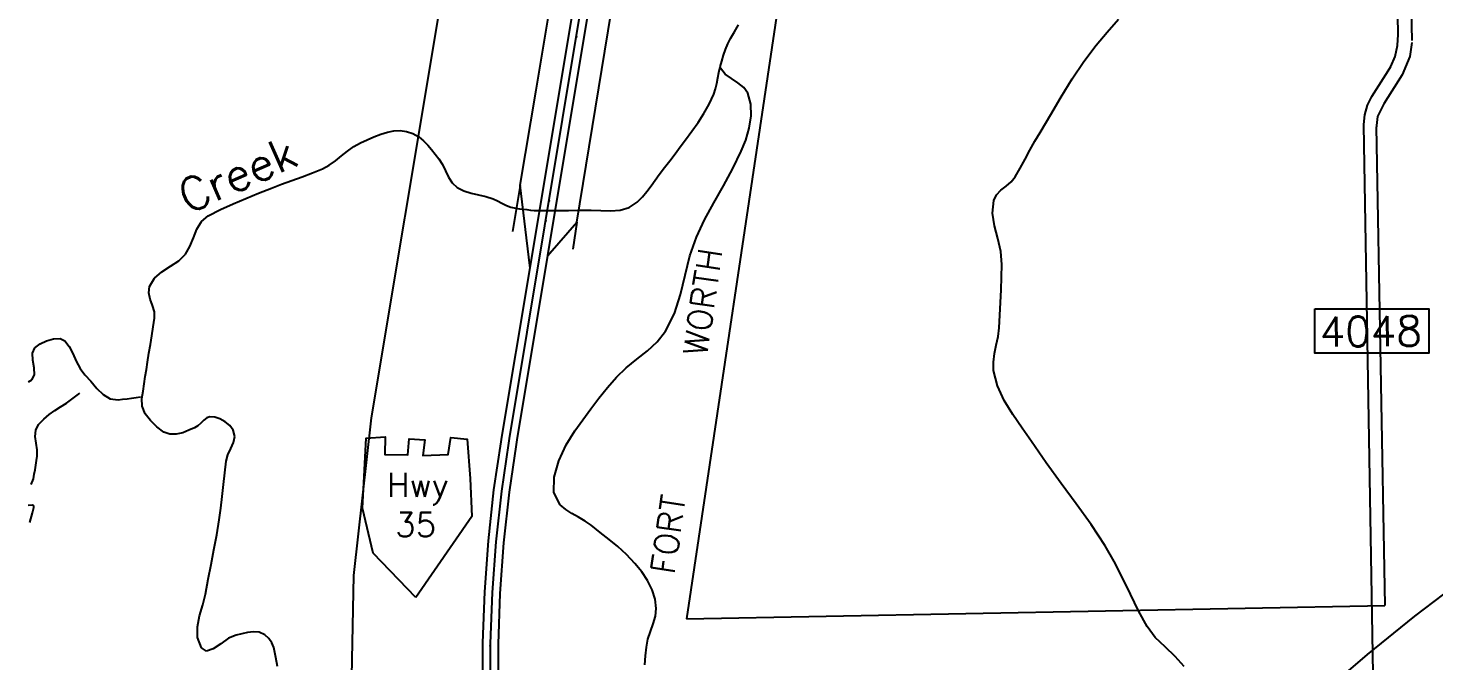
# Model space of a CAD drawing. Header units: feet. Extents: x 2327405 to 2393004, y 6977726 to 7089689.
# Drawn here: x 2328524 to 2338136, y 6994729 to 6999052 of the extents above; entities that cross this region are included whole.
import ezdxf

# ---------------------------------------------------------------- set-up
doc = ezdxf.new("R2010")
doc.units = ezdxf.units.FT
doc.header["$MEASUREMENT"] = 0
doc.layers.add('vicinity map', color=9, linetype='CONTINUOUS')
doc.styles.get("Standard").update_dxf_attribs({"font": 'Simplex.shx'})

msp = doc.modelspace()

# ---------------------------------------------------------------- linework, layer by layer
at = {"layer": 'vicinity map'}
for p, q in [((2337892.57521, 6999007.35046), (2337712.94261, 7007452.31966)), ((2333692.83238, 6999484.31597), (2333026.77061, 6995015.61513)), ((2337978.3437, 6999313.39059), (2337985.39316, 6998966.45391)), ((2331326.96437, 6999131.21503), (2330870.16549, 6996390.06764)), ((2331815.37319, 6996249.06225), (2332299.37206, 6999152.94284)), ((2331955.76698, 6997414.01046), (2332245.34226, 6999151.33337)), ((2331996.93714, 6998628.57853), (2332083.26894, 6999146.50497)), ((2332077.23344, 6997497.63836), (2332353.40186, 6999154.5523)), ((2332276.79124, 6997727.27709), (2332510.42145, 6999159.21976)), ((2333327.03275, 6998980.76207), (2333353.93981, 6999027.62009)), ((2333353.93981, 6999027.62009), (2333380.84688, 6999074.47811)), ((2335827.7097, 6998936.2925), (2335902.47598, 6999025.28368)), ((2335902.47598, 6999025.28368), (2335978.77765, 6999112.74633)), ((2333293.00341, 6998905.54609), (2333308.40781, 6998943.92754)), ((2333308.40781, 6998943.92754), (2333327.03275, 6998980.76207)), ((2335741.76355, 6998822.99711), (2335827.7097, 6998936.2925)), ((2337870.21971, 6998858.63573), (2337887.74681, 6998932.02742)), ((2337887.74681, 6998932.02742), (2337892.57521, 6999007.35046)), ((2337984.685, 6998953.5138), (2337972.22772, 6998857.75052)), ((2333255.21834, 6998786.80522), (2333267.49818, 6998826.41644)), ((2333267.49818, 6998826.41644), (2333279.73003, 6998866.18623)), ((2333279.73003, 6998866.18623), (2333293.00341, 6998905.54609)), ((2337840.47676, 6998789.26771), (2337870.21971, 6998858.63573)), ((2337972.22772, 6998857.75052), (2337919.06703, 6998733.08122)), ((2333239.14269, 6998711.68062), (2333245.72905, 6998749.64956)), ((2333245.72905, 6998749.64956), (2333255.21834, 6998786.80522)), ((2333255.85247, 6998781.6839), (2333255.23443, 6998782.81374)), ((2333256.4705, 6998780.55405), (2333255.85247, 6998781.6839)), ((2333257.08854, 6998779.42421), (2333256.4705, 6998780.55405)), ((2333257.70657, 6998778.29436), (2333257.08854, 6998779.42421)), ((2333258.32461, 6998777.16451), (2333257.70657, 6998778.29436)), ((2333290.27188, 6998738.3255), (2333258.32461, 6998777.16451)), ((2333332.57325, 6998707.04311), (2333290.27188, 6998738.3255)), ((2335662.88853, 6998704.75569), (2335741.76355, 6998822.99711)), ((2337712.28273, 6998585.75062), (2337823.1589, 6998759.63742)), ((2337919.06703, 6998733.08122), (2337793.60909, 6998534.84318)), ((2337823.175, 6998759.63742), (2337840.47676, 6998789.26771)), ((2333212.24557, 6998599.67251), (2333224.85649, 6998636.01424)), ((2333224.85649, 6998636.01424), (2333233.00368, 6998673.57622)), ((2333233.00368, 6998673.57622), (2333239.14269, 6998711.68062)), ((2333377.63036, 6998678.2422), (2333332.57325, 6998707.04311)), ((2333417.84482, 6998646.84762), (2333377.63036, 6998678.2422)), ((2333445.61827, 6998607.78422), (2333417.84482, 6998646.84762)), ((2335588.54931, 6998583.38315), (2335662.88853, 6998704.75569)), ((2331888.53955, 6997978.27345), (2331996.93714, 6998628.57853)), ((2333180.1283, 6998533.32429), (2333212.24557, 6998599.67251)), ((2333465.43871, 6998532.87304), (2333445.61827, 6998607.78422)), ((2335516.21052, 6998460.69439), (2335588.54931, 6998583.38315)), ((2337681.50972, 6998525.54046), (2337712.28273, 6998585.75062)), ((2333104.68294, 6998407.61272), (2333144.02345, 6998469.4458)), ((2333144.02345, 6998469.4458), (2333180.1283, 6998533.32429)), ((2333454.42578, 6998368.58325), (2333467.14625, 6998451.85714)), ((2333467.14625, 6998451.85714), (2333465.43871, 6998532.87304)), ((2335443.33682, 6998338.50432), (2335516.21052, 6998460.69439)), ((2337656.46642, 6998393.27448), (2337662.67896, 6998460.59848)), ((2337662.67896, 6998460.59848), (2337681.50972, 6998525.54046)), ((2337750.31443, 6998448.43091), (2337741.41408, 6998367.16893)), ((2337793.60909, 6998534.84318), (2337750.31443, 6998448.43091)), ((2330982.10391, 6998341.33698), (2331023.99415, 6998349.6979)), ((2331023.99415, 6998349.6979), (2331067.88577, 6998351.33609)), ((2331067.88577, 6998351.33609), (2331112.14, 6998345.50568)), ((2331112.14, 6998345.50568), (2331155.11807, 6998331.4608)), ((2333019.30268, 6998288.38552), (2333062.85871, 6998347.40073)), ((2333062.85871, 6998347.40073), (2333104.68294, 6998407.61272)), ((2333430.96224, 6998286.89805), (2333454.42578, 6998368.58325)), ((2337656.5147, 6998388.30123), (2337656.46642, 6998393.27448)), ((2337718.52746, 6994775.14469), (2337656.5147, 6998388.30123)), ((2337741.92911, 6998378.17768), (2337801.1253, 6995108.35261)), ((2330751.25807, 6998242.04897), (2330796.0806, 6998267.07954)), ((2330796.0806, 6998267.07954), (2330841.82552, 6998289.5291)), ((2330841.82552, 6998289.5291), (2330888.24376, 6998309.39217)), ((2330888.24376, 6998309.39217), (2330935.08624, 6998326.66329)), ((2330935.08624, 6998326.66329), (2330982.10391, 6998341.33698)), ((2331155.11807, 6998331.4608), (2331195.18122, 6998308.45557)), ((2331195.18122, 6998308.45557), (2331228.362, 6998281.32976)), ((2331228.362, 6998281.32976), (2331257.21856, 6998252.41998)), ((2331257.21856, 6998252.41998), (2331283.19578, 6998222.11151)), ((2332983.28291, 6998240.79084), (2333019.30268, 6998288.38552)), ((2333400.44053, 6998210.64827), (2333430.96224, 6998286.89805)), ((2335374.26822, 6998217.69867), (2335408.11016, 6998278.55566)), ((2335408.11016, 6998278.55566), (2335443.33682, 6998338.50432)), ((2330624.92589, 6998146.30533), (2330665.71509, 6998179.3019)), ((2330665.71509, 6998179.3019), (2330707.14624, 6998212.1733)), ((2330707.14624, 6998212.1733), (2330751.25807, 6998242.04897)), ((2331283.19578, 6998222.11151), (2331307.73854, 6998190.78961)), ((2331307.73854, 6998190.78961), (2331332.29171, 6998158.83953)), ((2331332.29171, 6998158.83953), (2331357.05978, 6998119.19959)), ((2332910.97256, 6998145.97332), (2332947.168, 6998193.33713)), ((2332947.168, 6998193.33713), (2332983.28291, 6998240.79084)), ((2333341.99329, 6998092.13118), (2333400.44053, 6998210.64827)), ((2335307.81712, 6998095.52668), (2335341.08065, 6998156.5001)), ((2335341.08065, 6998156.5001), (2335374.26822, 6998217.69867)), ((2330398.05948, 6998036.43507), (2330467.98381, 6998062.93517)), ((2330467.98381, 6998062.93517), (2330537.11851, 6998091.41897)), ((2330537.11851, 6998091.41897), (2330582.73994, 6998116.05417)), ((2330582.73994, 6998116.05417), (2330624.92589, 6998146.30533)), ((2331357.05978, 6998119.19959), (2331377.3362, 6998076.08009)), ((2331377.3362, 6998076.08009), (2331397.69874, 6998033.29958)), ((2332838.39861, 6998051.31105), (2332874.71123, 6998098.64832)), ((2332874.71123, 6998098.64832), (2332910.97256, 6998145.97332)), ((2333278.09127, 6997975.34624), (2333341.99329, 6998092.13118)), ((2335273.7473, 6998035.34514), (2335307.81712, 6998095.52668)), ((2330187.44574, 6997958.50919), (2330257.40074, 6997985.25487)), ((2330257.40074, 6997985.25487), (2330327.73522, 6998010.8859)), ((2330327.73522, 6998010.8859), (2330398.05948, 6998036.43507)), ((2331397.69874, 6998033.29958), (2331422.72516, 6997994.67659)), ((2331422.72516, 6997994.67659), (2331456.9932, 6997964.02967)), ((2331456.9932, 6997964.02967), (2331503.73872, 6997940.82895)), ((2331888.74878, 6997976.63179), (2331836.53767, 6997663.20421)), ((2331953.85171, 6997430.13732), (2331888.53955, 6997978.27345)), ((2332755.23285, 6997936.68666), (2332783.17929, 6997974.69956)), ((2332783.17929, 6997974.69956), (2332810.26482, 6998013.01301)), ((2332810.26482, 6998013.01301), (2332838.39861, 6998051.31105)), ((2333212.6608, 6997859.12903), (2333278.09127, 6997975.34624)), ((2335175.82707, 6997943.73138), (2335211.52262, 6997972.1789)), ((2335211.52262, 6997972.1789), (2335246.24238, 6998001.45667)), ((2335246.24238, 6998001.45667), (2335273.7473, 6998035.34514)), ((2329925.12811, 6997852.60814), (2330012.03897, 6997889.03741)), ((2330012.03897, 6997889.03741), (2330099.59287, 6997923.90877)), ((2330099.59287, 6997923.90877), (2330187.44574, 6997958.50919)), ((2331503.73872, 6997940.82895), (2331553.02368, 6997925.26865)), ((2331553.02368, 6997925.26865), (2331603.51405, 6997913.5543)), ((2331603.51405, 6997913.5543), (2331653.87579, 6997901.89142)), ((2331653.87579, 6997901.89142), (2331702.77488, 6997886.48555)), ((2331702.77488, 6997886.48555), (2331733.57749, 6997872.49883)), ((2331733.57749, 6997872.49883), (2331763.8977, 6997856.46671)), ((2332689.12056, 6997862.82639), (2332724.51633, 6997899.29029)), ((2332724.51633, 6997899.29029), (2332755.23285, 6997936.68666)), ((2335118.30391, 6997787.81031), (2335126.46498, 6997874.20532)), ((2335126.46498, 6997874.20532), (2335145.39484, 6997912.33367)), ((2335145.39484, 6997912.33367), (2335175.82707, 6997943.73138)), ((2329709.54038, 6997730.95233), (2329754.61181, 6997769.92796)), ((2329754.61181, 6997769.92796), (2329839.20436, 6997813.33398)), ((2329839.20436, 6997813.33398), (2329925.12811, 6997852.60814)), ((2331763.8977, 6997856.46671), (2331794.36084, 6997840.85327)), ((2331794.36084, 6997840.85327), (2331825.59223, 6997828.12262)), ((2331825.59223, 6997828.12262), (2331858.21719, 6997820.73883)), ((2331858.21719, 6997820.73883), (2331883.38925, 6997817.81926)), ((2331883.38925, 6997817.81926), (2331908.56132, 6997814.89969)), ((2331908.56132, 6997814.89969), (2331933.73338, 6997811.98011)), ((2331933.73338, 6997811.98011), (2331958.90544, 6997809.06054)), ((2331958.90544, 6997809.06054), (2331984.0775, 6997806.14097)), ((2331984.0775, 6997806.14097), (2332062.05939, 6997806.42423)), ((2332062.05939, 6997806.42423), (2332140.04128, 6997806.7075)), ((2332140.04128, 6997806.7075), (2332218.02317, 6997806.99077)), ((2332218.02317, 6997806.99077), (2332296.00506, 6997807.27403)), ((2332296.00506, 6997807.27403), (2332373.98694, 6997807.5573)), ((2332373.98694, 6997807.5573), (2332439.54371, 6997805.81231)), ((2332439.54371, 6997805.81231), (2332506.47665, 6997804.25416)), ((2332506.47665, 6997804.25416), (2332572.14457, 6997809.09543)), ((2332572.14457, 6997809.09543), (2332633.90627, 6997826.54865)), ((2332633.90627, 6997826.54865), (2332689.12056, 6997862.82639)), ((2333149.62817, 6997742.31512), (2333212.6608, 6997859.12903)), ((2335131.0232, 6997700.88421), (2335118.30391, 6997787.81031)), ((2329653.78349, 6997618.40404), (2329678.13803, 6997678.06189)), ((2329678.13803, 6997678.06189), (2329709.54038, 6997730.95233)), ((2332091.21971, 6997513.73303), (2332276.79124, 6997727.27709)), ((2332276.43716, 6997726.90691), (2332247.43456, 6997541.15834)), ((2333092.9197, 6997623.74009), (2333149.62817, 6997742.31512)), ((2335153.38051, 6997613.55033), (2335131.0232, 6997700.88421)), ((2329629.85551, 6997559.12615), (2329653.78349, 6997618.40404)), ((2333048.82385, 6997497.0667), (2333092.9197, 6997623.74009)), ((2335174.13351, 6997525.93197), (2335153.38051, 6997613.55033)), ((2329553.39909, 6997463.08633), (2329599.73282, 6997507.37563)), ((2329599.73282, 6997507.37563), (2329629.85551, 6997559.12615)), ((2331867.68086, 6996240.33894), (2332077.23344, 6997497.63836)), ((2332077.23344, 6997497.63836), (2332091.21971, 6997513.73303)), ((2333016.18864, 6997364.72768), (2333048.82385, 6997497.0667)), ((2335182.03987, 6997438.15246), (2335174.13351, 6997525.93197)), ((2329388.83122, 6997342.56319), (2329439.31678, 6997386.94424)), ((2329439.31678, 6997386.94424), (2329497.04991, 6997425.03058)), ((2329497.04991, 6997425.03058), (2329553.39909, 6997463.08633)), ((2331763.06551, 6996257.78556), (2331955.76698, 6997414.01046)), ((2331955.76698, 6997414.01046), (2331953.85171, 6997430.13732)), ((2335179.54571, 6997351.2302), (2335182.03987, 6997438.15246)), ((2329354.22474, 6997285.62329), (2329388.83122, 6997342.56319)), ((2332984.62196, 6997231.46901), (2333016.18864, 6997364.72768)), ((2335176.5094, 6997264.29146), (2335179.54571, 6997351.2302)), ((2329348.89409, 6997242.58103), (2329354.22474, 6997285.62329)), ((2329358.43393, 6997199.53388), (2329348.89409, 6997242.58103)), ((2329374.10749, 6997156.48286), (2329358.43393, 6997199.53388)), ((2332943.73168, 6997102.03664), (2332984.62196, 6997231.46901)), ((2335172.87732, 6997177.3502), (2335176.5094, 6997264.29146)), ((2329387.17802, 6997113.42896), (2329374.10749, 6997156.48286)), ((2329388.90875, 6997070.37319), (2329387.17802, 6997113.42896)), ((2332883.12569, 6996981.17654), (2332943.73168, 6997102.03664)), ((2335168.59588, 6997090.42037), (2335172.87732, 6997177.3502)), ((2329369.71055, 6996950.40999), (2329379.33204, 6997010.39159)), ((2329379.33204, 6997010.39159), (2329388.90875, 6997070.37319)), ((2335156.02795, 6996945.07441), (2335163.61148, 6997003.51594)), ((2335163.61148, 6997003.51594), (2335168.59588, 6997090.42037)), ((2328606.05742, 6996894.39152), (2328650.71214, 6996916.07081)), ((2328650.71214, 6996916.07081), (2328698.21089, 6996929.41917)), ((2328698.21089, 6996929.41917), (2328741.99976, 6996930.43281)), ((2328741.99976, 6996930.43281), (2328775.52484, 6996915.10792)), ((2328775.52484, 6996915.10792), (2328805.16669, 6996876.76236)), ((2329360.07315, 6996890.42838), (2329369.71055, 6996950.40999)), ((2332758.05946, 6996847.25145), (2332825.78845, 6996909.40055)), ((2332825.78845, 6996909.40055), (2332883.12569, 6996981.17654)), ((2335143.66534, 6996886.75961), (2335156.02795, 6996945.07441)), ((2328554.42648, 6996831.60566), (2328570.80065, 6996868.3851)), ((2328556.56002, 6996783.04605), (2328554.42648, 6996831.60566)), ((2328570.80065, 6996868.3851), (2328606.05742, 6996894.39152)), ((2328805.16669, 6996876.76236), (2328829.63385, 6996828.99639)), ((2328829.63385, 6996828.99639), (2328853.00561, 6996777.25425)), ((2329340.86617, 6996770.46514), (2329350.44873, 6996830.44677)), ((2329350.44873, 6996830.44677), (2329360.07315, 6996890.42838)), ((2332685.34352, 6996789.59286), (2332758.05946, 6996847.25145)), ((2335123.68646, 6996770.7472), (2335131.29455, 6996828.63079)), ((2335131.29455, 6996828.63079), (2335143.66534, 6996886.75961)), ((2328564.82535, 6996730.95201), (2328556.56002, 6996783.04605)), ((2328566.84658, 6996683.56925), (2328564.82535, 6996730.95201)), ((2328853.00561, 6996777.25425), (2328879.36128, 6996726.98014)), ((2328879.36128, 6996726.98014), (2328912.78017, 6996683.6183)), ((2329325.07831, 6996671.17641), (2329332.96222, 6996720.82775)), ((2329332.96222, 6996720.82775), (2329340.86617, 6996770.46514)), ((2332546.57008, 6996667.20174), (2332613.04545, 6996731.28842)), ((2332613.04545, 6996731.28842), (2332685.34352, 6996789.59286)), ((2335125.61197, 6996713.16811), (2335123.68646, 6996770.7472)), ((2335152.68971, 6996608.38674), (2335125.61197, 6996713.16811)), ((2328525.55133, 6996636.13895), (2328550.24776, 6996649.14352)), ((2328550.24776, 6996649.14352), (2328566.84658, 6996683.56925)), ((2328912.78017, 6996683.6183), (2328953.11135, 6996638.93829)), ((2328953.11135, 6996638.93829), (2328994.36226, 6996590.88966)), ((2329309.49938, 6996571.85835), (2329317.24662, 6996621.51774)), ((2329317.24662, 6996621.51774), (2329325.07831, 6996671.17641)), ((2332485.61568, 6996596.9704), (2332546.57008, 6996667.20174)), ((2328822.10925, 6996516.98698), (2328840.44429, 6996530.30371)), ((2328840.44429, 6996530.30371), (2328858.77934, 6996543.62044)), ((2328858.77934, 6996543.62044), (2328877.11439, 6996556.93717)), ((2328994.36226, 6996590.88966), (2329038.03805, 6996548.03377)), ((2329038.03805, 6996548.03377), (2329085.6439, 6996518.932)), ((2329085.6439, 6996518.932), (2329138.68494, 6996512.1457)), ((2329169.46438, 6996516.09855), (2329200.24383, 6996520.0514)), ((2329200.24383, 6996520.0514), (2329231.02327, 6996524.00426)), ((2329231.02327, 6996524.00426), (2329261.80272, 6996527.95711)), ((2329261.80272, 6996527.95711), (2329292.58216, 6996531.90996)), ((2329301.86879, 6996522.20487), (2329309.49938, 6996571.85835)), ((2329304.32809, 6996468.71424), (2329301.86879, 6996522.20487)), ((2332370.7086, 6996451.32094), (2332427.11582, 6996524.95909)), ((2332427.11582, 6996524.95909), (2332485.61568, 6996596.9704)), ((2335198.52713, 6996508.95511), (2335152.68971, 6996608.38674)), ((2328667.87301, 6996412.04536), (2328706.72872, 6996438.59286)), ((2328706.72872, 6996438.59286), (2328746.23717, 6996463.79781)), ((2328746.23717, 6996463.79781), (2328785.43915, 6996490.35352)), ((2328785.43915, 6996490.35352), (2328803.7742, 6996503.67025)), ((2328803.7742, 6996503.67025), (2328822.10925, 6996516.98698)), ((2329138.68494, 6996512.1457), (2329169.46438, 6996516.09855)), ((2329325.21269, 6996417.7349), (2329304.32809, 6996468.71424)), ((2332316.03212, 6996376.20906), (2332370.7086, 6996451.32094)), ((2335256.76384, 6996413.3308), (2335198.52713, 6996508.95511)), ((2328576.55979, 6996304.49504), (2328595.95662, 6996344.14955)), ((2328595.95662, 6996344.14955), (2328630.62924, 6996381.46203)), ((2328630.62924, 6996381.46203), (2328667.87301, 6996412.04536)), ((2329359.958, 6996370.50965), (2329325.21269, 6996417.7349)), ((2329403.99943, 6996328.28127), (2329359.958, 6996370.50965)), ((2329452.7724, 6996292.29253), (2329403.99943, 6996328.28127)), ((2329683.28025, 6996333.87443), (2329661.90652, 6996320.55477)), ((2329704.34885, 6996352.78158), (2329683.28025, 6996333.87443)), ((2329725.27581, 6996372.55637), (2329704.34885, 6996352.78158)), ((2329746.22463, 6996388.47897), (2329725.27581, 6996372.55637)), ((2329767.35879, 6996395.82953), (2329746.22463, 6996388.47897)), ((2329800.13995, 6996393.33421), (2329767.35879, 6996395.82953)), ((2329835.91061, 6996382.15232), (2329800.13995, 6996393.33421)), ((2329871.189, 6996363.0731), (2329835.91061, 6996382.15232)), ((2329902.49336, 6996336.88578), (2329871.189, 6996363.0731)), ((2329926.34193, 6996304.37963), (2329902.49336, 6996336.88578)), ((2330870.16549, 6996390.06764), (2330748.13571, 6995312.91585)), ((2332262.7245, 6996299.77655), (2332316.03212, 6996376.20906)), ((2335321.03947, 6996319.97139), (2335256.76384, 6996413.3308)), ((2328573.18732, 6996261.62785), (2328576.55979, 6996304.49504)), ((2328578.42525, 6996216.98886), (2328573.18732, 6996261.62785)), ((2329493.26588, 6996276.95967), (2329452.7724, 6996292.29253)), ((2329536.92867, 6996277.30999), (2329493.26588, 6996276.95967)), ((2329581.25813, 6996288.15297), (2329536.92867, 6996277.30999)), ((2329623.75163, 6996304.29807), (2329581.25813, 6996288.15297)), ((2329661.90652, 6996320.55477), (2329623.75163, 6996304.29807)), ((2329936.32599, 6996262.79143), (2329926.34193, 6996304.37963)), ((2329927.59993, 6996221.13088), (2329936.32599, 6996262.79143)), ((2331757.99569, 6996225.59622), (2331760.3938, 6996241.83574)), ((2331760.3938, 6996241.83574), (2331763.06551, 6996257.78556)), ((2331810.30336, 6996216.87291), (2331812.70147, 6996233.11243)), ((2331812.70147, 6996233.11243), (2331815.37319, 6996249.06225)), ((2331865.00914, 6996224.38912), (2331867.68086, 6996240.33894)), ((2332203.87011, 6996204.25362), (2332262.7245, 6996299.77655)), ((2335384.99365, 6996227.33445), (2335321.03947, 6996319.97139)), ((2328584.85967, 6996172.01898), (2328578.42525, 6996216.98886)), ((2328585.07662, 6996128.1591), (2328584.85967, 6996172.01898)), ((2329877.18881, 6996094.60172), (2329889.22856, 6996137.14736)), ((2329889.22856, 6996137.14736), (2329908.96652, 6996179.28663)), ((2329908.96652, 6996179.28663), (2329927.59993, 6996221.13088)), ((2331709.3737, 6995896.55682), (2331757.99569, 6996225.59622)), ((2331761.85841, 6995888.79919), (2331810.30336, 6996216.87291)), ((2331814.32703, 6995881.05765), (2331862.61104, 6996208.1496)), ((2331862.61104, 6996208.1496), (2331865.00914, 6996224.38912)), ((2332152.29, 6996095.48585), (2332203.87011, 6996204.25362)), ((2335484.83782, 6996082.8379), (2335384.99365, 6996227.33445)), ((2328571.03541, 6996034.96122), (2328576.17783, 6996065.98819)), ((2328576.17783, 6996065.98819), (2328580.8878, 6996097.0519)), ((2328580.8878, 6996097.0519), (2328585.07662, 6996128.1591)), ((2329867.93107, 6996013.97302), (2329877.18881, 6996094.60172)), ((2332120.08596, 6995984.01149), (2332152.29, 6996095.48585)), ((2335587.55554, 6995941.54554), (2335484.83782, 6996082.8379)), ((2328545.15252, 6995934.00852), (2328559.80799, 6995972.9904)), ((2328559.80799, 6995972.9904), (2328565.54923, 6996003.96421)), ((2328565.54923, 6996003.96421), (2328571.03541, 6996034.96122)), ((2329859.41564, 6995933.24883), (2329867.93107, 6996013.97302)), ((2332119.3598, 6995880.3688), (2332120.08596, 6995984.01149)), ((2329841.42375, 6995772.00707), (2329850.84553, 6995852.55241)), ((2329850.84553, 6995852.55241), (2329859.41564, 6995933.24883)), ((2331671.14886, 6995549.78109), (2331709.3737, 6995896.55682)), ((2331723.77843, 6995542.98914), (2331761.85841, 6995888.79919)), ((2331776.40799, 6995536.21328), (2331814.32703, 6995881.05765)), ((2332162.21329, 6995795.09603), (2332119.3598, 6995880.3688)), ((2335690.64217, 6995801.34854), (2335587.55554, 6995941.54554)), ((2328553.35863, 6995792.09381), (2328523.94685, 6995790.96188)), ((2328564.23403, 6995786.30834), (2328553.35863, 6995792.09381)), ((2328553.51902, 6995740.09164), (2328564.23403, 6995786.30834)), ((2329830.35332, 6995691.73607), (2329841.42375, 6995772.00707)), ((2332199.71729, 6995762.63053), (2332162.21329, 6995795.09603)), ((2332242.50134, 6995735.13468), (2332199.71729, 6995762.63053)), ((2335791.59312, 6995660.13805), (2335690.64217, 6995801.34854)), ((2328534.71532, 6995673.54019), (2328553.51902, 6995740.09164)), ((2329813.59102, 6995590.18092), (2329830.35332, 6995691.73607)), ((2332287.76708, 6995709.88853), (2332242.50134, 6995735.13468)), ((2332332.71617, 6995684.17213), (2332287.76708, 6995709.88853)), ((2332374.55026, 6995655.26555), (2332332.71617, 6995684.17213)), ((2332435.74776, 6995607.1757), (2332374.55026, 6995655.26555)), ((2335887.90376, 6995515.80524), (2335791.59312, 6995660.13805)), ((2329794.83689, 6995488.86928), (2329813.59102, 6995590.18092)), ((2332496.52265, 6995559.32321), (2332435.74776, 6995607.1757)), ((2332556.58015, 6995509.50023), (2332496.52265, 6995559.32321)), ((2329775.06141, 6995387.69496), (2329794.83689, 6995488.86928)), ((2331645.73538, 6995201.83045), (2331671.14886, 6995549.78109)), ((2331698.52589, 6995196.00418), (2331723.77843, 6995542.98914)), ((2331751.3325, 6995190.2101), (2331776.40799, 6995536.21328)), ((2332615.62549, 6995455.49888), (2332556.58015, 6995509.50023)), ((2335950.31429, 6995408.32125), (2335887.90376, 6995515.80524)), ((2329755.23504, 6995286.55174), (2329775.06141, 6995387.69496)), ((2332673.36388, 6995395.11132), (2332615.62549, 6995455.49888)), ((2332719.6954, 6995338.0182), (2332673.36388, 6995395.11132)), ((2336006.7175, 6995296.96363), (2335950.31429, 6995408.32125)), ((2329736.32827, 6995185.33341), (2329755.23504, 6995286.55174)), ((2330748.13571, 6995312.91585), (2330731.39725, 6994475.83213)), ((2332759.24764, 6995277.99554), (2332719.6954, 6995338.0182)), ((2332790.19817, 6995215.63538), (2332759.24764, 6995277.99554)), ((2336060.59293, 6995184.0757), (2336006.7175, 6995296.96363)), ((2338005.10913, 6995034.20447), (2338336.69149, 6995284.84675)), ((2329718.37861, 6995111.90331), (2329736.32827, 6995185.33341)), ((2331633.18154, 6994853.17164), (2331645.73538, 6995201.83045)), ((2331686.14909, 6994848.32715), (2331698.52589, 6995196.00418)), ((2331739.10055, 6994843.49874), (2331751.3325, 6995190.2101)), ((2332810.72461, 6995151.52976), (2332790.19817, 6995215.63538)), ((2336115.4201, 6995072.00076), (2336060.59293, 6995184.0757)), ((2329696.91328, 6995037.26445), (2329718.37861, 6995111.90331)), ((2332819.00453, 6995086.27073), (2332810.72461, 6995151.52976)), ((2332813.6567, 6995034.18197), (2332819.00453, 6995086.27073)), ((2333026.77061, 6995015.61513), (2337801.18968, 6995108.41699)), ((2329681.63197, 6994962.61905), (2329696.91328, 6995037.26445)), ((2332779.80328, 6994929.66775), (2332798.77774, 6994982.02385)), ((2332798.77774, 6994982.02385), (2332813.6567, 6995034.18197)), ((2336174.67856, 6994963.08213), (2336115.4201, 6995072.00076)), ((2337681.44534, 6994773.42256), (2338005.10913, 6995034.20447)), ((2329682.23435, 6994889.16931), (2329681.63197, 6994962.61905)), ((2329708.42012, 6994818.11745), (2329682.23435, 6994889.16931)), ((2329945.84867, 6994904.59411), (2329894.13927, 6994883.274)), ((2329984.95904, 6994912.83647), (2329945.84867, 6994904.59411)), ((2330024.8809, 6994922.55713), (2329984.95904, 6994912.83647)), ((2330064.90078, 6994928.38997), (2330024.8809, 6994922.55713)), ((2330104.30519, 6994924.9689), (2330064.90078, 6994928.38997)), ((2330142.38067, 6994906.92783), (2330104.30519, 6994924.9689)), ((2330170.07608, 6994881.13968), (2330142.38067, 6994906.92783)), ((2332762.16895, 6994876.98506), (2332779.80328, 6994929.66775)), ((2336230.43988, 6994889.80859), (2336174.67856, 6994963.08213)), ((2336298.11793, 6994824.01315), (2336230.43988, 6994889.80859)), ((2329743.73583, 6994795.43721), (2329708.42012, 6994818.11745)), ((2329789.1097, 6994810.72015), (2329743.73583, 6994795.43721)), ((2329840.56857, 6994845.99088), (2329789.1097, 6994810.72015)), ((2329894.13927, 6994883.274), (2329840.56857, 6994845.99088)), ((2330189.62535, 6994851.80568), (2330170.07608, 6994881.13968)), ((2330202.91877, 6994820.00982), (2330189.62535, 6994851.80568)), ((2330211.84663, 6994786.83612), (2330202.91877, 6994820.00982)), ((2331633.50343, 6994504.28751), (2331633.18154, 6994853.17164)), ((2331686.61584, 6994500.42479), (2331686.14909, 6994848.32715)), ((2331739.69605, 6994528.22028), (2331739.10055, 6994843.49874)), ((2332745.02975, 6994763.17544), (2332751.31036, 6994823.84715)), ((2332751.31036, 6994823.84715), (2332762.16895, 6994876.98506)), ((2336367.7162, 6994759.55083), (2336298.11793, 6994824.01315)), ((2330218.29922, 6994753.3686), (2330211.84663, 6994786.83612)), ((2330228.12622, 6994690.95272), (2330218.29922, 6994753.3686)), ((2332739.79003, 6994702.00599), (2332745.02975, 6994763.17544)), ((2336429.23821, 6994690.27664), (2336367.7162, 6994759.55083)), ((2337366.02203, 6994502.74242), (2337681.44534, 6994773.42256)), ((2337729.19823, 6994153.64906), (2337718.52746, 6994775.14469))]:
    msp.add_line(p, q, dxfattribs=at)
msp.add_lwpolyline([(2337321.70843, 6997134.20232), (2338102.12669, 6997134.20232), (2338102.12669, 6996831.90713), (2337321.70843, 6996831.90713)], close=True, dxfattribs=at)
msp.add_lwpolyline([(2331174.73812, 6995162.59218), (2330882.98666, 6995465.93473), (2330809.86794, 6995772.14967), (2330836.28037, 6996250.00895), (2330965.40795, 6996258.80387), (2330962.47311, 6996138.60619), (2331120.94782, 6996135.67449), (2331129.75206, 6996247.07725), (2331235.40177, 6996238.28234), (2331223.66298, 6996132.74289), (2331396.81118, 6996138.60619), (2331414.41951, 6996255.87226), (2331525.93876, 6996244.14565), (2331546.48179, 6995974.43366), (2331558.22058, 6995716.44829), (2331174.73812, 6995162.59218)], dxfattribs=at)
for p in [(2332272.57444, 6998992.20538), (2332085.84409, 6997871.8555), (2332074.51344, 6997803.85552), (2332063.1828, 6997735.87164), (2331684.05678, 6994831.76573)]:
    msp.add_point(p, dxfattribs=at)

# ---------------------------------------------------------------- texts
for s, height, rotation, p in [('Creek', 225.196507, 23.789658357, (2329615.15151, 6997781.43565)), ('WORTH', 163.715227, 81.522286117, (2333163.44653, 6996804.53755)), ('4048', 203.951641, 0.625894431, (2337355.83151, 6996874.64494)), ('FORT', 163.715227, 81.522302787, (2332941.30792, 6995314.21952))]:
    msp.add_text(s, height=height, rotation=rotation, dxfattribs=at).set_placement(p)
for s, p in [('Hwy', (2330977.24953, 6995850.75333)), ('35', (2331033.15298, 6995578.09771))]:
    msp.add_text(s, height=163.715227, dxfattribs=at).set_placement(p)

doc.saveas('drawing.dxf')
